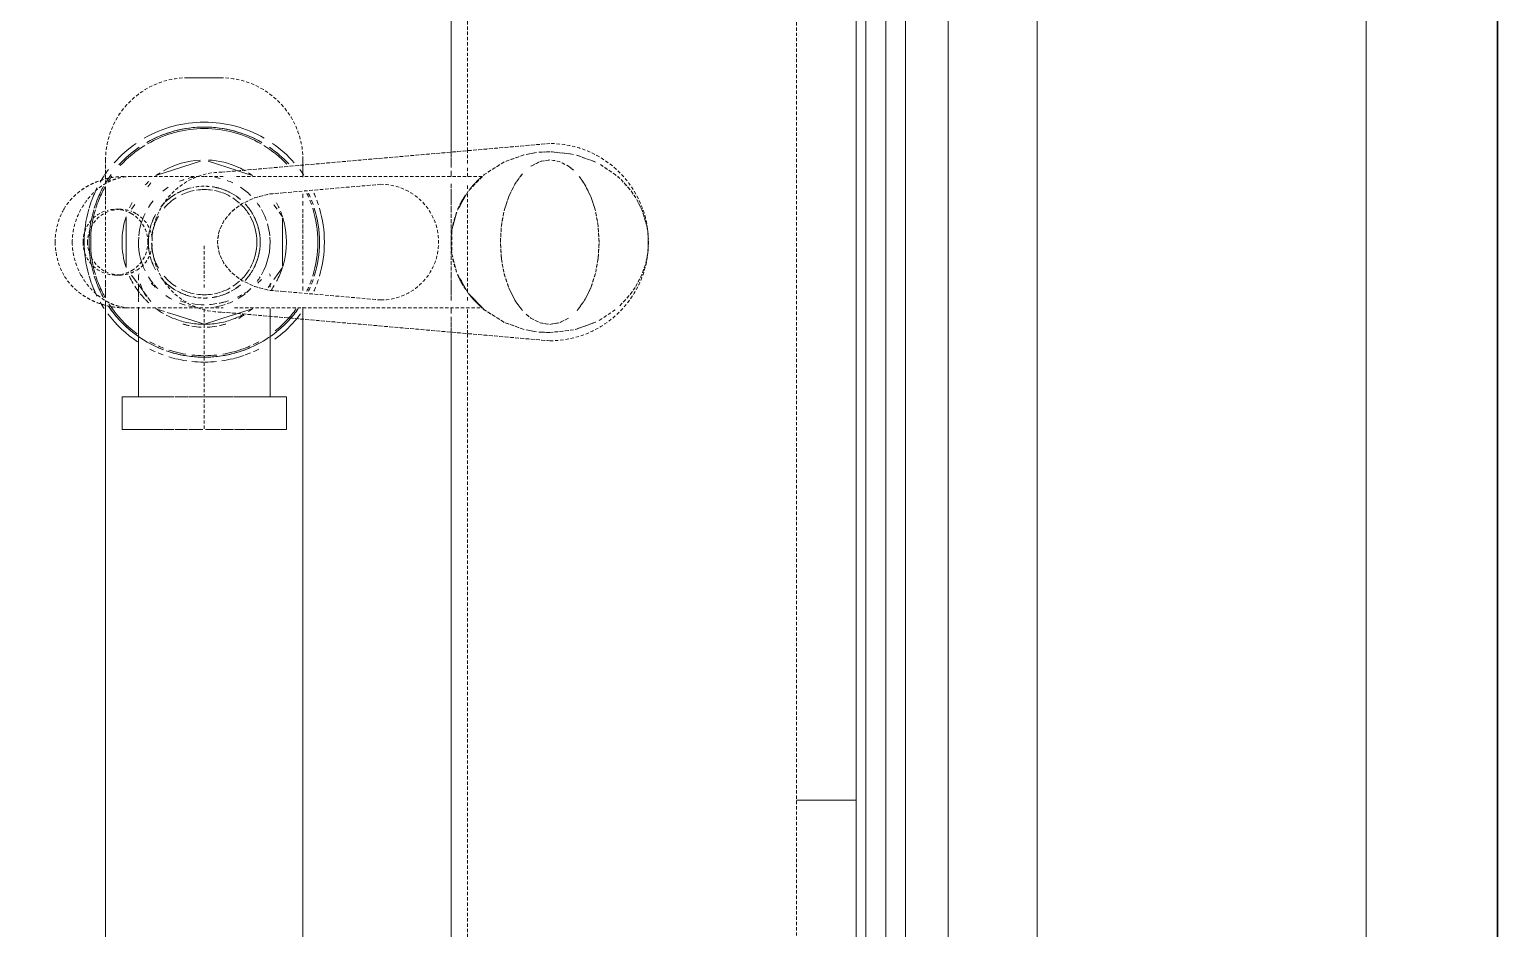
# Model space of a CAD drawing. Header units: millimetres. Extents: x -10915 to 62537, y -37640 to 44223.
# Drawn here: x 41138.7 to 41585, y 14978.3 to 15251.8 of the extents above; entities that cross this region are included whole.
import ezdxf

# ---------------------------------------------------------------- set-up
doc = ezdxf.new("R2010")
doc.units = ezdxf.units.MM
doc.linetypes.add('200_ШТРИХ_ш1п0_6_', pattern=[1.6, 1, -0.6])
for name, color, linetype, lineweight in [('Перекрытие штриховка', 7, 'Continuous', 18), ('Сантехника', 7, 'Continuous', 18), ('Стены внутренние', 7, 'Continuous', 18), ('Стены несущие', 7, 'Continuous', 30), ('Стены отделка', 7, 'Continuous', 30), ('Стены штриховка', 7, 'Continuous', 9)]:
    doc.layers.add(name, color=color, linetype=linetype, lineweight=lineweight)

# ---------------------------------------------------------------- blocks, each defined once
blk = doc.blocks.new('ADSK_Умывальник с 3 смесителемями - Умывальник 2-6172343-План полов 4-го этажа')
at = {"layer": 'Сантехника', "linetype": '200_ШТРИХ_ш1п0_6_'}
for p, q in [((1112.5, 0), (-1112.5, 0)), ((-1052.5, -105), (-527.38, -105)), ((-472.62, -105), (-27.38, -105)), ((-523.44, -150), (-525, -150)), ((-23.44, -150), (-476.56, -150)), ((-550, -175), (-550, -185)), ((-525, -210), (-517.78, -210)), ((-482.22, -210), (-17.78, -210))]:
    blk.add_line(p, q, dxfattribs=at)
at = {"layer": 'Сантехника', "color": 251, "linetype": '200_ШТРИХ_ш1п0_6_', "true_color": 0x666666}
for p, q in [((-1112.5, 0), (1112.5, 0)), ((-527.81, -100), (-964.49, -100)), ((-27.81, -100), (-472.19, -100)), ((-527.38, -105), (-1052.5, -105)), ((-1052.5, -105), (-527.38, -105)), ((-527.38, -105), (-522.75, -105)), ((-521.66, -105), (-520, -105)), ((-480, -105), (-478.34, -105)), ((-477.25, -105), (-472.62, -105)), ((-27.38, -105), (-472.62, -105)), ((-472.62, -105), (-27.38, -105)), ((-519.75, -150), (-523.44, -150)), ((-513.49, -150), (-514.67, -150)), ((-511.14, -150), (-512.49, -150)), ((-490, -150), (-510, -150)), ((-487.51, -150), (-488.86, -150)), ((-485.33, -150), (-486.51, -150)), ((-476.56, -150), (-480.25, -150)), ((-516.85, -210), (-515.02, -210)), ((-514.96, -210), (-512.72, -210)), ((-512.6, -210), (-510, -210)), ((-509.33, -210), (-490.66, -210)), ((-490, -210), (-487.4, -210)), ((-487.28, -210), (-485.04, -210)), ((-484.98, -210), (-483.15, -210))]:
    blk.add_line(p, q, dxfattribs=at)
at = {"layer": 'Сантехника', "color": 9, "linetype": '200_ШТРИХ_ш1п0_6_', "true_color": 0xc7c7c7}
for p, q in [((-490.88, -61.03), (-495.12, -60.29)), ((-486.29, -62.46), (-490.43, -61.14)), ((-490.43, -88.86), (-486.29, -87.54)), ((-516.2, -100), (-517.7, -100)), ((-484.92, -100), (-515.08, -100)), ((-482.3, -100), (-483.8, -100)), ((-516.47, -105), (-517.72, -105)), ((-517.72, -105), (-516.47, -105)), ((-514.48, -105), (-516.22, -105)), ((-516.22, -105), (-514.48, -105)), ((-512.4, -105), (-514.41, -105)), ((-514.41, -105), (-512.4, -105)), ((-510.05, -105), (-512.32, -105)), ((-512.32, -105), (-510.05, -105)), ((-490, -105), (-510, -105)), ((-510, -105), (-490, -105)), ((-487.67, -105), (-489.95, -105)), ((-489.95, -105), (-487.67, -105)), ((-485.59, -105), (-487.61, -105)), ((-487.61, -105), (-485.59, -105)), ((-483.78, -105), (-485.51, -105)), ((-485.51, -105), (-483.78, -105)), ((-482.28, -105), (-483.53, -105)), ((-483.53, -105), (-482.28, -105)), ((-523.44, -150), (-519.75, -150)), ((-514.67, -150), (-513.49, -150)), ((-512.49, -150), (-511.14, -150)), ((-510, -150), (-490, -150)), ((-488.86, -150), (-487.51, -150)), ((-486.51, -150), (-485.33, -150)), ((-480.25, -150), (-476.56, -150)), ((-515.02, -210), (-516.85, -210)), ((-512.72, -210), (-514.96, -210)), ((-510, -210), (-512.6, -210)), ((-490.66, -210), (-509.33, -210)), ((-487.4, -210), (-490, -210)), ((-485.04, -210), (-487.28, -210)), ((-483.15, -210), (-484.98, -210))]:
    blk.add_line(p, q, dxfattribs=at)
at = {"layer": 'Сантехника', "color": 253, "linetype": '200_ШТРИХ_ш1п0_6_', "true_color": 0xa3a3a3}
for p, q in [((-490.43, -61.14), (-486.29, -62.46)), ((-523.1, -69.26), (-521.92, -67.79)), ((-490.88, -88.97), (-495.12, -89.71)), ((-486.29, -87.54), (-490.43, -88.86)), ((-523.96, -100), (-527.81, -100)), ((-520, -100), (-523.05, -100)), ((-476.95, -100), (-480, -100)), ((-472.19, -100), (-476.04, -100)), ((-522.75, -105), (-527.38, -105)), ((-527.38, -105), (-522.75, -105)), ((-520, -105), (-521.66, -105)), ((-521.66, -105), (-520, -105)), ((-517.72, -105), (-516.47, -105)), ((-516.22, -105), (-514.48, -105)), ((-514.41, -105), (-512.4, -105)), ((-512.32, -105), (-510.05, -105)), ((-510, -105), (-490, -105)), ((-489.95, -105), (-487.67, -105)), ((-487.61, -105), (-485.59, -105)), ((-485.51, -105), (-483.78, -105)), ((-483.53, -105), (-482.28, -105)), ((-478.34, -105), (-480, -105)), ((-480, -105), (-478.34, -105)), ((-472.62, -105), (-477.25, -105)), ((-477.25, -105), (-472.62, -105)), ((-525, -150), (-523.44, -150)), ((-476.56, -150), (-23.44, -150)), ((-550, -185), (-550, -175)), ((-517.78, -210), (-525, -210)), ((-17.78, -210), (-482.22, -210))]:
    blk.add_line(p, q, dxfattribs=at)
at = {"layer": 'Сантехника', "color": 254, "linetype": '200_ШТРИХ_ш1п0_6_', "true_color": 0xdddddd}
for p, q in [((-498.86, -180), (-493.33, -180)), ((-492.95, -180), (-490.23, -180)), ((-490, -180), (-488.13, -180)), ((-487.16, -180), (-485.78, -180)), ((-465, -180), (-443, -180))]:
    blk.add_line(p, q, dxfattribs=at)
at = {"layer": 'Сантехника', "color": 7, "linetype": '200_ШТРИХ_ш1п0_6_', "true_color": 0xf2f2f2}
blk.add_line((-479.74, -180), (-465, -180), dxfattribs=at)
at = {"layer": 'Сантехника', "color": 253, "linetype": '200_ШТРИХ_ш1п0_6_', "true_color": 0xa3a3a3, "flags": 128}
for points in [[(-520.01, -66.01), (-517.68, -64.39), (-513.89, -62.53), (-509.57, -61.14)], [(-509.12, -61.03), (-504.88, -60.29), (-500, -60), (-495.12, -60.29), (-490.88, -61.03)], [(-486.11, -62.53), (-482.32, -64.39), (-479.21, -66.67)], [(-524.97, -74.32), (-524.52, -72.07), (-523.1, -69.26)], [(-476.9, -69.26), (-475.48, -72.07), (-475, -75)], [(-523.1, -80.74), (-524.52, -77.93), (-525, -75)], [(-475.01, -75.34), (-475.48, -77.93), (-476.9, -80.74), (-478.08, -82.21)], [(-509.57, -88.86), (-513.89, -87.47), (-517.68, -85.61), (-520.79, -83.33)], [(-479.21, -83.33), (-482.32, -85.61), (-486.11, -87.47)], [(-495.12, -89.71), (-500, -90), (-504.88, -89.71), (-509.12, -88.97)]]:
    blk.add_lwpolyline(points, dxfattribs=at)
at = {"layer": 'Сантехника', "color": 9, "linetype": '200_ШТРИХ_ш1п0_6_', "true_color": 0xc7c7c7, "flags": 128}
for points in [[(-509.57, -61.14), (-513.89, -62.53), (-517.68, -64.39), (-520.01, -66.01)], [(-495.12, -60.29), (-500, -60), (-504.88, -60.29), (-509.12, -61.03)], [(-479.21, -66.67), (-482.32, -64.39), (-486.11, -62.53)], [(-521.92, -67.79), (-523.1, -69.26), (-524.52, -72.07), (-524.97, -74.32)], [(-475, -75), (-475.48, -72.07), (-476.9, -69.26)], [(-525, -75), (-524.52, -77.93), (-523.1, -80.74)], [(-478.08, -82.21), (-476.9, -80.74), (-475.48, -77.93), (-475.01, -75.34)], [(-520.79, -83.33), (-517.68, -85.61), (-513.89, -87.47), (-509.57, -88.86)], [(-486.11, -87.47), (-482.32, -85.61), (-479.21, -83.33)], [(-509.12, -88.97), (-504.88, -89.71), (-500, -90), (-495.12, -89.71), (-490.88, -88.97)]]:
    blk.add_lwpolyline(points, dxfattribs=at)
at = {"layer": 'Сантехника', "color": 253, "linetype": '200_ШТРИХ_ш1п0_6_', "true_color": 0xa3a3a3}
for centre, radius, start, end in [((-525, -175), 25, 90, 180), ((-500, -180), 17, 108.0616, 117.1547), ((-500, -180), 17, 75, 105), ((-500, -180), 17, 62.8346, 71.9223), ((-500, -180), 17, 140.7302, 145.9371), ((-500, -180), 17, 120, 133.0871), ((-500, -180), 17, 46.9116, 60), ((-500, -180), 17, 34.0554, 39.2393), ((-500, -180), 17, 150.6816, 161.7644), ((-500, -180), 17, 18.2269, 29.3088), ((-500, -180), 17, 174.8789, 180), ((-500, -180), 17, 165, 170.2821), ((-500, -180), 17, 9.7114, 15), ((-500, -180), 17, 0, 5.1183), ((-500, -180), 17, 180, 191.8653), ((-500, -180), 17, 348.1317, 360), ((-525, -185), 25, 180, 270), ((-500, -180), 17, 196.242, 208.4737), ((-500, -180), 17, 331.5326, 343.7639), ((-500, -180), 17, 211.7093, 221.5239), ((-500, -180), 17, 309.1266, 318.306), ((-500, -180), 17, 318.4819, 328.2898), ((-500, -180), 17, 225, 230.8734), ((-500, -180), 17, 241.8489, 298.1574)]:
    blk.add_arc(centre, radius, start, end, dxfattribs=at)
at = {"layer": 'Сантехника', "linetype": '200_ШТРИХ_ш1п0_6_'}
for centre, start, end in [((-525, -175), 90, 180), ((-525, -185), 180, 270)]:
    blk.add_arc(centre, 25, start, end, dxfattribs=at)
at = {"layer": 'Сантехника', "color": 251, "linetype": '200_ШТРИХ_ш1п0_6_', "true_color": 0x666666}
for start, end in [(108.0616, 117.1547), (75, 105), (62.8346, 71.9223), (120, 133.0871), (46.9116, 60), (241.8489, 298.1574)]:
    blk.add_arc((-500, -180), 17, start, end, dxfattribs=at)
at = {"layer": 'Сантехника', "color": 9, "linetype": '200_ШТРИХ_ш1п0_6_', "true_color": 0xc7c7c7}
for start, end in [(140.7302, 145.9371), (34.0554, 39.2393), (150.6816, 161.7644), (18.2269, 29.3088), (174.8789, 180), (165, 170.2821), (9.7114, 15), (0, 5.1183), (180, 191.8653), (348.1317, 360), (196.242, 208.4737), (331.5326, 343.7639), (211.7093, 221.5239), (309.1266, 318.306), (318.4819, 328.2898), (225, 230.8734)]:
    blk.add_arc((-500, -180), 17, start, end, dxfattribs=at)
blk = doc.blocks.new('Влж_Сифон бутылочный - Сифон для умывальника-V15-План полов 4-го этажа')
at = {"layer": 'Сантехника', "color": 253, "lineweight": 9, "true_color": 0xa3a3a3}
for p, q in [((-9.12, 22.76), (-7.73, 23.78)), ((-7.34, 23.78), (7.35, 23.78)), ((7.73, 23.78), (11.36, 21.14)), ((47, 21.77), (47, 23.78)), ((57, 14.73), (57, 23.78)), ((-11.36, 21.14), (-10, 22.12)), ((12.53, 20.29), (13.75, 19.4)), ((27.81, 20), (22.56, 20)), ((47, 19.62), (47, 15.2)), ((-20.68, 13.3), (-20.23, 14.69)), ((20.23, 14.69), (21.08, 12.07)), ((47, 14.14), (47, 12.55)), ((57, 12.53), (57, 14.69)), ((-21.7, 10.15), (-20.69, 13.26)), ((21.09, 12.02), (21.7, 10.15)), ((47, 12.38), (47, 9.33)), ((57, 9.2), (57, 12.29)), ((47, 7.65), (47, 5.13)), ((47, 4.84), (47, 0.31)), ((57, 5.05), (57, 7.73)), ((57, 0.4), (57, 4.68)), ((47, -0.31), (47, -4.84)), ((57, -4.68), (57, -0.4)), ((47, -5.13), (47, -7.65)), ((57, -8.89), (57, -5.05)), ((47, -9.33), (47, -12.38)), ((47, -12.55), (47, -14.14)), ((57, -12.29), (57, -9.29)), ((57, -14.69), (57, -12.53)), ((-16.79, -17.19), (-18.03, -16.29)), ((16.56, -17.35), (14.96, -18.52)), ((18.03, -16.29), (16.79, -17.19)), ((47, -15.2), (47, -19.62)), ((57, -23.78), (57, -14.73)), ((-10, -22.12), (-11.45, -21.07)), ((12.37, -20.4), (10, -22.12)), ((14.68, -18.72), (12.68, -20.18)), ((19.77, -20), (27.81, -20)), ((47, -23.78), (47, -20.97)), ((7.73, -23.78), (-7.73, -23.78))]:
    blk.add_line(p, q, dxfattribs=at)
at = {"layer": 'Сантехника', "color": 251, "lineweight": 9, "true_color": 0x666666}
for p, q in [((57, 25), (47, 25)), ((47, 14.73), (47, 25)), ((57, 14.73), (57, 25)), ((47, 20), (27.81, 20)), ((47, 12.47), (47, 14.69)), ((57, 12.53), (57, 14.69)), ((-24.62, 1.16), (-21.74, 10.02)), ((21.7, 10.15), (22.22, 8.56)), ((47, 9.13), (47, 12.29)), ((57, 9.2), (57, 12.29)), ((22.24, 8.5), (23.55, 4.46)), ((47, 4.96), (47, 8.89)), ((47, 0.3), (47, 4.68)), ((57, 5.05), (57, 8.89)), ((57, 0.4), (57, 4.68)), ((23.57, 4.4), (24.98, 0.08)), ((-20.23, -14.69), (-24.62, -1.16)), ((23.55, -4.46), (22.24, -8.5)), ((24.98, -0.08), (23.57, -4.4)), ((47, -4.68), (47, -0.3)), ((57, -4.68), (57, -0.4)), ((22.22, -8.56), (21.35, -11.24)), ((47, -8.89), (47, -4.96)), ((57, -8.89), (57, -5.05)), ((21.08, -12.07), (20.23, -14.69)), ((47, -12.29), (47, -9.13)), ((47, -14.69), (47, -12.47)), ((57, -12.29), (57, -9.2)), ((57, -14.69), (57, -12.53)), ((47, -25), (47, -14.73)), ((57, -25), (57, -14.73)), ((27.81, -20), (47, -20)), ((47, -25), (57, -25))]:
    blk.add_line(p, q, dxfattribs=at)
at = {"layer": 'Сантехника', "color": 9, "lineweight": 9, "true_color": 0xc7c7c7}
for p, q in [((13.73, 20), (12.53, 20)), ((22.56, 20), (20.16, 20)), ((47, 19.62), (47, 16.63)), ((47, 15.94), (47, 19.49)), ((47, 12.47), (47, 14.21)), ((47, 14.14), (47, 12.55)), ((47, 12.38), (47, 9.33)), ((47, 9.13), (47, 12.29)), ((47, 7.65), (47, 5.13)), ((47, 4.96), (47, 7.44)), ((47, 3.9), (47, 0.31)), ((47, 0.3), (47, 3.76)), ((47, -3.76), (47, -0.3)), ((47, -0.31), (47, -3.9)), ((47, -7.44), (47, -4.96)), ((47, -5.13), (47, -7.65)), ((47, -12.29), (47, -9.13)), ((47, -9.33), (47, -12.38)), ((47, -14.21), (47, -12.47)), ((47, -12.55), (47, -14.14)), ((47, -19.49), (47, -15.94)), ((47, -16.63), (47, -19.62)), ((10.36, -20), (11.55, -20)), ((12.68, -20), (14.71, -20)), ((14.97, -20), (16.62, -20)), ((16.81, -20), (18.1, -20))]:
    blk.add_line(p, q, dxfattribs=at)
at = {"layer": 'Сантехника', "color": 253, "lineweight": 9, "true_color": 0xa3a3a3}
for radius, start, end in [(36.5, 73.5616, 106.4384), (36.5, 112.0557, 114.0955), (35, 113.0643, 115.1432), (36.5, 108.1765, 110.5148), (35, 109.0184, 111.4037), (35, 72.8571, 107.1429), (36.5, 69.4818, 71.8232), (35, 68.5928, 70.9812), (36.5, 65.9019, 67.9411), (35, 64.8541, 66.9325), (36.5, 131.4243, 145.3673), (36.5, 123.9467, 127.2302), (35, 47.154, 54.7247), (36.5, 48.9959, 53.3144), (36.5, 35.9344, 48.9959), (34.53, 133.4523, 148.4199), (35, 132.846, 145.5404), (34.53, 38.6069, 46.5477), (35, 20.7977, 47.154), (36.5, 150, 180), (35, 150, 180), (34.53, 150, 180), (16, 121.1091, 135), (16, 121.1091, 135), (16, 60.3487, 119.6513), (16, 60.3487, 119.6513), (16, 45, 58.8797), (16, 45, 58.8797), (36.5, 24.2013, 26.9715), (36.5, 19.9568, 22.6507), (25, 155.4535, 177.1698), (25, 20.9606, 24.8684), (35, 14.8005, 20.6071), (36.5, 14.2106, 19.3296), (25, 10.932, 20.8239), (25, 0.1843, 10.7793), (35, 7.803, 14.5714), (35, 0.2903, 7.5427), (36.5, 8.3734, 13.8621), (36.5, 180, 210), (35, 180, 210), (34.53, 180, 210), (36.5, 0.3015, 5.908), (25, 182.8302, 209.7753), (25, 349.2207, 359.8157), (35, 352.4573, 359.7097), (36.5, 354.092, 359.6985), (25, 339.1761, 349.068), (35, 345.4286, 352.197), (36.5, 346.1379, 351.6266), (35, 303.7838, 339.2023), (25, 324, 330.2247), (25, 332.4516, 339.0394), (35, 340.7231, 345.1995), (36.5, 337.3493, 340.0432), (36.5, 342.754, 345.7894), (25, 212.4787, 216), (36.5, 333.0285, 335.7987), (36.5, 214.6327, 228.5757), (34.53, 211.5801, 227.6532), (35, 214.4596, 227.8817), (34.53, 302.8286, 323.7269), (36.5, 306.6856, 326.246), (36.5, 232.7698, 236.0533), (35, 233.9991, 238.7883), (36.5, 236.3849, 240), (34.53, 234.4037, 237.629), (35, 241.0975, 244.2364), (35, 295.764, 298.9027), (36.5, 300, 303.6151), (36.5, 243.1785, 245.2808), (36.5, 245.3162, 249.0751), (35, 244.3208, 248.188), (36.5, 249.1617, 253.5616), (35, 248.3307, 252.8571), (36.5, 254.0839, 285.9165), (35, 253.6252, 286.3755), (35, 287.1429, 291.6701), (36.5, 286.4384, 290.8391), (35, 291.813, 295.6796), (36.5, 290.9258, 294.6841), (36.5, 294.7195, 296.8215)]:
    blk.add_arc((0, 0), radius, start, end, dxfattribs=at)
at = {"layer": 'Сантехника', "color": 9, "lineweight": 9, "true_color": 0xc7c7c7}
for radius, start, end in [(36.5, 73.5616, 106.4384), (36.5, 112.0557, 114.0955), (35, 113.0643, 115.1432), (34.53, 113.3963, 115.4881), (36.5, 108.1765, 110.5148), (35, 109.0184, 111.4037), (34.53, 109.2955, 111.6963), (35, 72.8571, 107.1429), (34.53, 72.6252, 107.3748), (36.5, 69.4818, 71.8232), (35, 68.5928, 70.9812), (34.53, 68.3002, 70.7041), (36.5, 65.9019, 67.9411), (35, 64.8541, 66.9325), (34.53, 64.5092, 66.6005), (36.5, 123.9467, 127.2302), (35, 47.154, 54.7247), (34.53, 46.5477, 54.0973), (36.5, 48.9959, 53.3144), (35, 132.846, 145.5404), (25, 114.5508, 118.4638), (25, 108, 112.0291), (25, 72.8818, 107.1103), (25, 61.5354, 72), (35, 37.945, 47.154), (20, 109.2082, 119.6513), (20, 95.6188, 106.1471), (20, 60.3487, 94.4778), (25, 54.652, 58.1626), (35, 150, 171.9268), (25, 144, 147.4115), (20, 121.8198, 126.5994), (17.02, 121.5327, 133.2846), (17.02, 60.9104, 119.0789), (17.02, 46.7143, 58.4673), (20, 53.3997, 58.1802), (25, 32.5989, 36), (34.53, 25.5799, 28.6944), (34.53, 21.0745, 23.8542), (36.5, 24.2013, 26.9715), (36.5, 19.9568, 22.6507), (25, 150.2247, 155.1316), (16, 137.8936, 147.0975), (16, 137.8936, 147.0975), (16, 32.8879, 42.1033), (16, 32.8879, 42.1033), (25, 24.8684, 29.4495), (34.53, 15.0273, 20.7259), (36.5, 14.2106, 19.3296), (35, 172.5704, 180), (16, 161.854, 168.7809), (16, 161.854, 168.7809), (16, 150.3487, 160.741), (16, 150.3487, 160.741), (16, 19.2422, 29.6513), (16, 19.2422, 29.6513), (16, 11.2099, 18.134), (16, 11.2099, 18.134), (34.53, 9.3157, 14.7685), (36.5, 8.3734, 13.8621), (35, 180, 187.4296), (16, 171.0276, 180), (16, 171.0276, 180), (16, 180, 188.4979), (16, 180, 188.4979), (16, 360, 8.9671), (16, 360, 8.9671), (16, 351.4972, 360), (16, 351.4972, 360), (34.53, 0.2865, 6.2621), (36.5, 0.3015, 5.908), (16, 190.9075, 205.8051), (16, 190.9075, 205.8051), (16, 334.1893, 349.1003), (16, 334.1893, 349.1003), (34.53, 353.7379, 359.7135), (36.5, 354.092, 359.6985), (35, 188.0732, 210), (16, 212.3097, 229.7335), (16, 212.3097, 229.7335), (16, 310.2649, 327.7011), (16, 310.2649, 327.7011), (34.53, 345.2315, 350.6843), (36.5, 346.1379, 351.6266), (20, 213.3119, 219.0273), (20, 324.2192, 330.3487), (34.53, 336.1458, 338.9255), (34.53, 341.8011, 344.9727), (36.5, 337.3493, 340.0432), (36.5, 342.754, 345.7894), (25, 222.3354, 225.8863), (20, 231.0682, 238.1802), (16, 240.3487, 248.7014), (16, 240.3487, 248.7014), (16, 249.5802, 264.4027), (16, 249.5802, 264.4027), (17.02, 258.75, 281.25), (16, 271.3528, 290.4182), (16, 271.3528, 290.4182), (16, 291.2968, 299.6513), (16, 291.2968, 299.6513), (20, 301.8198, 308.9332), (20, 310.5422, 315), (25, 314.1146, 317.6652), (34.53, 331.3056, 334.4201), (36.5, 333.0285, 335.7987), (35, 214.4596, 227.8817), (25, 241.2684, 245.4492), (20, 244.0817, 264.3812), (20, 265.5222, 295.9234), (25, 294.5508, 300.1774), (25, 302.2736, 308.0298), (25, 308.8259, 313.4568), (35, 303.7838, 322.5704), (25, 252, 288), (35, 233.9991, 238.7883), (35, 241.0975, 244.2364), (34.53, 240.7247, 243.8926), (34.53, 243.9932, 247.896), (34.53, 292.105, 296.0073), (34.53, 296.1078, 299.2755), (35, 295.764, 298.9027), (36.5, 243.1785, 245.2808), (36.5, 245.3162, 249.0751), (35, 244.3208, 248.188), (36.5, 249.1617, 253.5616), (35, 248.3307, 252.8571), (34.53, 248.0572, 252.6252), (36.5, 254.0839, 285.9165), (35, 253.6252, 286.3755), (34.53, 253.4742, 286.5265), (34.53, 287.3748, 291.9437), (35, 287.1429, 291.6701), (36.5, 286.4384, 290.8391), (35, 291.813, 295.6796), (36.5, 290.9258, 294.6841), (36.5, 294.7195, 296.8215)]:
    blk.add_arc((0, 0), radius, start, end, dxfattribs=at)
at = {"layer": 'Сантехника', "color": 254, "lineweight": 9, "true_color": 0xdddddd}
for radius, start, end in [(35, 113.0643, 115.1432), (35, 109.0184, 111.4037), (35, 90, 107.1429), (35, 72.8571, 90), (35, 68.5928, 70.9812), (35, 64.8541, 66.9325), (35, 47.154, 54.7247), (20, 109.2082, 119.6513), (20, 95.6188, 106.1471), (20, 60.3487, 94.4778), (20, 135, 146.6881), (20, 121.8198, 126.5994), (20, 53.3997, 58.1802), (20, 40.1331, 45), (35, 25.2385, 28.2677), (35, 20.7977, 23.5561), (17.02, 139.7865, 150.3487), (17.02, 29.6513, 40.1993), (20, 31.0774, 38.25), (35, 15, 20.3801), (20, 165.9004, 170.8994), (20, 154.1479, 159.7706), (17.02, 153.1671, 166.0953), (17.02, 13.8925, 26.8209), (20, 20.2275, 25.8473), (20, 14.6474, 18.3852), (20, 9.099, 14.0005), (35, 9.0823, 14.5714), (17.02, 166.5327, 171.9307), (17.02, 8.0611, 13.4673), (35, 0.2903, 6.1744), (20, 188.4945, 194.0996), (17.02, 193.4673, 208.2271), (17.02, 331.7694, 346.5327), (20, 345.9995, 351.5067), (35, 353.8256, 359.7097), (20, 198.106, 202.2603), (17.02, 210.0231, 223.8856), (17.02, 320.5207, 329.9746), (20, 337.7397, 343.2267), (35, 345.4286, 350.9177), (20, 213.3119, 219.0273), (17.02, 225.5256, 230.7911), (17.02, 309.2084, 314.4744), (20, 324.2192, 330.3487), (35, 336.4439, 339.2023), (35, 342.0371, 345.1995), (20, 231.0682, 238.1802), (17.02, 240.4977, 247.5), (17.02, 249.8245, 255.2475), (17.02, 284.7525, 290.1751), (17.02, 290.425, 299.5091), (20, 301.8198, 308.9332), (20, 310.5422, 315), (35, 331.7323, 334.7615), (20, 244.0817, 264.3812), (20, 265.5222, 295.9234), (35, 241.0975, 244.2364), (35, 295.764, 298.9027), (35, 244.3208, 247.4296), (35, 248.3307, 252.8571), (35, 253.6252, 286.3755), (35, 287.1429, 291.6701), (35, 292.5704, 295.6796)]:
    blk.add_arc((0, 0), radius, start, end, dxfattribs=at)
at = {"layer": 'Сантехника', "color": 251, "lineweight": 9, "true_color": 0x666666}
for radius, start, end in [(36.5, 131.4243, 145.3673), (36.5, 35.9344, 48.9959), (35, 132.846, 145.5404), (35, 20.7977, 47.154), (36.5, 150, 180), (35, 150, 180), (35, 14.8005, 20.6071), (35, 7.803, 14.5714), (35, 0.2903, 7.5427), (36.5, 180, 210), (35, 180, 210), (35, 352.4573, 359.7097), (35, 345.4286, 352.197), (35, 303.7838, 339.2023), (35, 340.7231, 345.1995), (36.5, 214.6327, 228.5757), (35, 214.4596, 227.8817), (36.5, 306.6856, 326.246), (36.5, 232.7698, 236.0533), (35, 233.9991, 238.7883), (36.5, 236.3849, 240), (36.5, 300, 303.6151)]:
    blk.add_arc((0, 0), radius, start, end, dxfattribs=at)
at = {"layer": 'Сантехника', "color": 254, "lineweight": 9, "true_color": 0xeaeaea}
for radius, start, end in [(20, 135, 146.6881), (20, 40.1331, 45), (20, 31.0774, 38.25), (20, 165.9004, 170.8994), (20, 154.1479, 159.7706), (20, 20.2275, 25.8473), (20, 14.6474, 18.3852), (20, 9.099, 14.0005), (20, 188.4945, 194.0996), (20, 345.9995, 351.5067), (20, 198.106, 202.2603), (20, 337.7397, 343.2267), (17.02, 315, 317.951)]:
    blk.add_arc((0, 0), radius, start, end, dxfattribs=at)
at = {"layer": 'Сантехника', "color": 9, "lineweight": 9, "true_color": 0xc7c7c7}
for points, knots in [([(10.36, 20), (10.25, 20), (9.93, 19.98), (9.74, 19.91), (9.68, 19.83)], [0.51500496, 0.51500496, 0.51500496, 0.51500496, 0.52777778, 0.55555556, 0.55555556, 0.55555556, 0.55555556]), ([(11.39, 17.42), (11.42, 17.38), (11.51, 17.27), (11.73, 17.01), (12.04, 16.66), (12.31, 16.37), (12.43, 16.24)], [0.67013889, 0.67013889, 0.67013889, 0.67013889, 0.67361111, 0.68055556, 0.69444444, 0.7053972, 0.7053972, 0.7053972, 0.7053972]), ([(23.17, 10.5), (22.88, 10.99), (22.53, 11.54), (22.16, 12.08), (22.1, 12.16)], [0.16666667, 0.16666667, 0.16666667, 0.16666667, 0.19444444, 0.19970553, 0.19970553, 0.19970553, 0.19970553]), ([(25.38, 4.62), (25.31, 4.96), (25.16, 5.6), (24.99, 6.23), (24.9, 6.52)], [0.06766274, 0.06766274, 0.06766274, 0.06766274, 0.08333333, 0.09752758, 0.09752758, 0.09752758, 0.09752758]), ([(24.9, -6.52), (24.99, -6.23), (25.16, -5.6), (25.31, -4.96), (25.38, -4.62)], [0.90247242, 0.90247242, 0.90247242, 0.90247242, 0.91666667, 0.93233726, 0.93233726, 0.93233726, 0.93233726]), ([(13.64, -14.92), (13.43, -15.16), (13.05, -15.58), (12.68, -15.97), (12.52, -16.14)], [0.25927198, 0.25927198, 0.25927198, 0.25927198, 0.27777778, 0.29166667, 0.29166667, 0.29166667, 0.29166667]), ([(9.68, -19.83), (9.74, -19.91), (9.93, -19.98), (10.25, -20), (10.36, -20)], [0.44444444, 0.44444444, 0.44444444, 0.44444444, 0.47222222, 0.48499504, 0.48499504, 0.48499504, 0.48499504])]:
    blk.add_open_spline(points, degree=3, knots=knots, dxfattribs=at)
at = {"layer": 'Сантехника', "color": 254, "lineweight": 9, "true_color": 0xdddddd}
for points, knots in [([(14.85, 13.32), (14.92, 13.21), (15.06, 13), (15.3, 12.62), (15.47, 12.34), (15.57, 12.18)], [0.77777778, 0.77777778, 0.77777778, 0.77777778, 0.78472222, 0.79166667, 0.80164248, 0.80164248, 0.80164248, 0.80164248]), ([(16.03, 11.39), (16.19, 11.11), (16.45, 10.66), (16.69, 10.19), (16.78, 10.01)], [0.81722618, 0.81722618, 0.81722618, 0.81722618, 0.83333333, 0.84317689, 0.84317689, 0.84317689, 0.84317689]), ([(17.86, 7.36), (17.95, 7.08), (18.06, 6.71), (18.16, 6.34), (18.18, 6.26)], [0.88888889, 0.88888889, 0.88888889, 0.88888889, 0.90277778, 0.90665948, 0.90665948, 0.90665948, 0.90665948]), ([(18.22, 6.09), (18.26, 5.94), (18.38, 5.43), (18.49, 4.91), (18.56, 4.54)], [0.90928926, 0.90928926, 0.90928926, 0.90928926, 0.91666667, 0.93334285, 0.93334285, 0.93334285, 0.93334285]), ([(14.88, -18.54), (15.23, -18.37), (15.78, -18.07), (16.32, -17.74), (16.51, -17.62)], [0.61366787, 0.61366787, 0.61366787, 0.61366787, 0.63888889, 0.65277778, 0.65277778, 0.65277778, 0.65277778]), ([(12.65, -19.52), (12.72, -19.49), (12.88, -19.43), (13.21, -19.3), (13.65, -19.11), (14.01, -18.95), (14.2, -18.86)], [0.55555556, 0.55555556, 0.55555556, 0.55555556, 0.5625, 0.56944444, 0.58333333, 0.59722222, 0.59722222, 0.59722222, 0.59722222])]:
    blk.add_open_spline(points, degree=3, knots=knots, dxfattribs=at)
at = {"layer": 'Сантехника', "color": 254, "lineweight": 9, "true_color": 0xeaeaea}
for points in [[(18.69, 3.81), (18.82, 3.07), (18.91, 2.32), (18.98, 1.55)], [(19.08, 0), (19.03, -1.3), (18.9, -2.58), (18.69, -3.81)]]:
    blk.add_open_spline(points, degree=3, dxfattribs=at)
at = {"layer": 'Сантехника', "color": 9, "lineweight": 9, "true_color": 0xc7c7c7}
for points in [[(25.9, 0.9), (25.83, 1.9), (25.71, 2.87), (25.54, 3.82)], [(25.54, -3.82), (25.71, -2.87), (25.83, -1.9), (25.9, -0.9)], [(18.33, -5.62), (18.27, -5.92), (18.12, -6.51), (17.95, -7.08), (17.86, -7.36)]]:
    blk.add_open_spline(points, degree=3, dxfattribs=at)
blk = doc.blocks.new('Влж_Смеситель - Смеситель для умывальника-V16-План полов 4-го этажа')
at = {"layer": 'Сантехника', "color": 251, "linetype": '200_ШТРИХ_ш1п0_6_', "true_color": 0x666666}
for p, q in [((1.67, 29.94), (-1.67, 29.94)), ((6.35, 29.19), (4.93, 29.51)), ((23.78, 15.06), (20.58, 19.89)), ((-24.35, 13.94), (-26.47, 8.13)), ((26.56, 7.78), (24.35, 13.94)), ((-26.7, 7.18), (-27.5, 0.34)), ((27.5, 0), (26.7, 7.18)), ((-21.28, -99.62), (-30, 0)), ((-27.5, 0), (-27.33, -3.27)), ((-27.25, -4.03), (-26.7, -7.18)), ((30, 0), (21.28, -99.62)), ((26.7, -7.18), (27.25, -4.03)), ((27.33, -3.27), (27.5, 0)), ((-20, -20.59), (-20, -95.81)), ((20, -95.81), (20, -20.59)), ((-15.47, -24.8), (-9.75, -28.05)), ((9.75, -28.05), (15.47, -24.8)), ((-9.14, -28.29), (-3.64, -29.74)), ((-3.31, -29.78), (3.31, -29.78)), ((3.63, -29.74), (9.13, -28.3)), ((-17.59, -51.37), (-15, -80.98)), ((14.99, -80.98), (17.58, -51.37)), ((-20, -99.3), (-20, -104.7)), ((20, -104.71), (20, -99.3)), ((-20, -104.89), (-20, -106.48)), ((20, -106.48), (20, -104.89))]:
    blk.add_line(p, q, dxfattribs=at)
at = {"layer": 'Сантехника', "color": 253, "linetype": '200_ШТРИХ_ш1п0_6_', "true_color": 0xa3a3a3}
for p, q in [((-1.67, 29.94), (1.67, 29.94)), ((4.93, 29.51), (6.35, 29.19)), ((20.58, 19.89), (23.78, 15.06)), ((-26.47, 8.13), (-24.35, 13.94)), ((24.35, 13.94), (26.56, 7.78)), ((-27.5, 0.34), (-26.7, 7.18)), ((26.7, 7.18), (27.5, 0)), ((-27.33, -3.27), (-27.5, 0)), ((-26.7, -7.18), (-27.25, -4.03)), ((27.25, -4.03), (26.7, -7.18)), ((27.5, 0), (27.33, -3.27)), ((20.58, -19.89), (15.73, -24.6)), ((-10.01, -27.94), (-15.47, -24.8)), ((15.47, -24.8), (10.01, -27.94)), ((-4.04, -29.67), (-9.14, -28.29)), ((2.15, -29.91), (-1.42, -29.96)), ((9.13, -28.3), (4.04, -29.67)), ((-10, -130.63), (-10, -132.01)), ((10, -132.01), (10, -130.63))]:
    blk.add_line(p, q, dxfattribs=at)
at = {"layer": 'Сантехника', "linetype": '200_ШТРИХ_ш1п0_6_'}
for p, q in [((-30, 0), (-21.28, -99.62)), ((21.28, -99.62), (30, 0)), ((-15, -80.98), (-17.59, -51.37)), ((17.58, -51.37), (14.99, -80.98)), ((-20, -106.48), (-20, -127.16)), ((20, -127.16), (20, -106.48)), ((-20, -127.16), (-20, -128.89)), ((20, -128.89), (20, -127.16))]:
    blk.add_line(p, q, dxfattribs=at)
at = {"layer": 'Сантехника', "color": 9, "linetype": '200_ШТРИХ_ш1п0_6_', "true_color": 0xc7c7c7}
for p, q in [((20.63, -19.83), (20.58, -19.89)), ((-2.15, -29.91), (-3.31, -29.78)), ((3.31, -29.78), (2.15, -29.91))]:
    blk.add_line(p, q, dxfattribs=at)
at = {"layer": 'Сантехника', "color": 251, "linetype": '200_ШТРИХ_ш1п0_6_', "true_color": 0x666666, "flags": 128}
for points in [[(-4.93, 29.51), (-9.75, 28.05), (-12.97, 26.45)], [(-4.93, 29.51), (-3.31, 29.78), (-1.67, 29.94)], [(1.67, 29.94), (3.31, 29.78), (4.93, 29.51)], [(13.46, 26.16), (9.75, 28.05), (6.83, 29.06)], [(-13.46, 26.16), (-15.62, 24.69), (-19.03, 21.66)], [(19.33, 21.34), (15.62, 24.69), (13.76, 25.97)], [(-19.33, 21.34), (-20.58, 19.89), (-23.59, 15.41)], [(-26.56, -7.79), (-24.35, -13.94), (-20.58, -19.89), (-15.62, -24.69)], [(15.62, -24.69), (20.58, -19.89), (24.35, -13.94), (26.56, -7.78)], [(-15, -80.98), (-14.62, -85.44), (-13.51, -89.67), (-11.73, -93.47), (-9.35, -96.64), (-6.51, -99.03), (-3.34, -100.51), (0, -101.02), (3.33, -100.51), (6.5, -99.03), (9.35, -96.64), (11.72, -93.47), (13.51, -89.67), (14.62, -85.44), (14.99, -80.98)]]:
    blk.add_lwpolyline(points, dxfattribs=at)
at = {"layer": 'Сантехника', "color": 253, "linetype": '200_ШТРИХ_ш1п0_6_', "true_color": 0xa3a3a3, "flags": 128}
for points in [[(-12.97, 26.45), (-9.75, 28.05), (-4.93, 29.51)], [(6.83, 29.06), (9.75, 28.05), (13.46, 26.16)], [(-19.03, 21.66), (-15.62, 24.69), (-13.46, 26.16)], [(13.76, 25.97), (15.62, 24.69), (19.33, 21.34)], [(-23.59, 15.41), (-20.58, 19.89), (-19.33, 21.34)], [(-15.73, -24.61), (-20.58, -19.89), (-24.35, -13.94), (-26.56, -7.79)], [(26.56, -7.78), (24.35, -13.94), (20.63, -19.83)]]:
    blk.add_lwpolyline(points, dxfattribs=at)
at = {"layer": 'Сантехника', "linetype": '200_ШТРИХ_ш1п0_6_', "flags": 128}
for points in [[(-1.67, 29.94), (-3.31, 29.78), (-4.93, 29.51)], [(4.93, 29.51), (3.31, 29.78), (1.67, 29.94)], [(14.99, -80.98), (14.62, -85.44), (13.51, -89.67), (11.72, -93.47), (9.35, -96.64), (6.5, -99.03), (3.33, -100.51), (0, -101.02), (-3.34, -100.51), (-6.51, -99.03), (-9.35, -96.64), (-11.73, -93.47), (-13.51, -89.67), (-14.62, -85.44), (-15, -80.98)]]:
    blk.add_lwpolyline(points, dxfattribs=at)
at = {"layer": 'Сантехника', "linetype": '200_ШТРИХ_ш1п0_6_'}
for centre, radius, start, end in [((0, 0), 30, 360, 180), ((0, -51.37), 17.59, 0, 180), ((0, -99.62), 21.28, 180, 360)]:
    blk.add_arc(centre, radius, start, end, dxfattribs=at)
at = {"layer": 'Сантехника', "color": 251, "linetype": '200_ШТРИХ_ш1п0_6_', "true_color": 0x666666}
for centre, radius, start, end in [((0, 0), 30, 360, 180), ((0, -51.37), 17.59, 0, 180), ((0, -99.62), 21.28, 180, 0)]:
    blk.add_arc(centre, radius, start, end, dxfattribs=at)
for centre, major_axis, start_param, end_param in [((0, -132.01), (10, 0), 1.570796, 2.612473), ((0, -130.63), (10, 0), 1.713142, 2.589717), ((0, -132.01), (10, 0), 0.528893, 1.570796), ((0, -130.63), (10, 0), 0.551626, 1.523476), ((0, -130.63), (10, 0), 2.879793, 3.141593), ((0, -132.01), (10, 0), 2.617994, 2.814359), ((0, -130.63), (10, 0), 2.617994, 2.796927), ((0, -130.63), (10, 0), 0.344422, 0.523599), ((0, -132.01), (10, 0), 0.327015, 0.523599), ((0, -130.63), (10, 0), 0, 0.261799), ((0, -132.01), (10, 0), 2.879793, 3.403392), ((0, -130.63), (10, 0), 3.141593, 3.403392), ((0, -132.01), (10, 0), 6.021386, 6.544985), ((0, -130.63), (10, 0), 6.021386, 6.283185), ((0, -132.01), (10, 0), 3.482132, 4.712389), ((0, -130.63), (10, 0), 3.508602, 4.712389), ((0, -130.63), (-10, 0), 1.570796, 2.774726), ((0, -132.01), (10, 0), 4.712389, 5.942769)]:
    blk.add_ellipse(centre, major_axis=major_axis, ratio=0.984808, start_param=start_param, end_param=end_param, dxfattribs=at)
at = {"layer": 'Сантехника', "linetype": '200_ШТРИХ_ш1п0_6_'}
for centre, major_axis, start_param, end_param in [((0, -125.42), (20, 0), 4.18879, 4.712389), ((0, -125.42), (-20, 0), 1.570796, 2.094395), ((0, -130.63), (20, 0), 4.18879, 4.712389), ((0, -130.63), (20, 0), 4.712389, 5.235988)]:
    blk.add_ellipse(centre, major_axis=major_axis, ratio=0.984808, start_param=start_param, end_param=end_param, dxfattribs=at)
at = {"layer": 'Сантехника', "color": 253, "linetype": '200_ШТРИХ_ш1п0_6_', "true_color": 0xa3a3a3}
for points, knots in [([(-19.69, -20.94), (-19.74, -20.89), (-19.83, -20.8), (-19.96, -20.66), (-20, -20.61), (-20, -20.59)], [0.8571429, 0.8571429, 0.8571429, 0.8571429, 0.8928571, 0.9285714, 1, 1, 1, 1]), ([(-18.88, -21.82), (-18.92, -21.77), (-19, -21.69), (-19.16, -21.52), (-19.34, -21.33), (-19.53, -21.11), (-19.64, -20.99), (-19.69, -20.94)], [0.7142857, 0.7142857, 0.7142857, 0.7142857, 0.7321429, 0.75, 0.7857143, 0.8214286, 0.8571429, 0.8571429, 0.8571429, 0.8571429]), ([(-18.87, -21.82), (-18.83, -21.87), (-18.74, -21.96), (-18.55, -22.15), (-18.29, -22.4), (-17.97, -22.72), (-17.74, -22.93), (-17.62, -23.04)], [0.2857143, 0.2857143, 0.2857143, 0.2857143, 0.3035714, 0.3214286, 0.3571429, 0.3928571, 0.4285714, 0.4285714, 0.4285714, 0.4285714]), ([(17.62, -23.04), (17.74, -22.93), (17.97, -22.72), (18.29, -22.4), (18.55, -22.15), (18.74, -21.96), (18.83, -21.87), (18.87, -21.82)], [0.5714286, 0.5714286, 0.5714286, 0.5714286, 0.6071429, 0.6428571, 0.6785714, 0.6964286, 0.7142857, 0.7142857, 0.7142857, 0.7142857]), ([(20, -20.59), (20, -20.61), (19.96, -20.66), (19.83, -20.8), (19.7, -20.94), (19.53, -21.11), (19.34, -21.33), (19.16, -21.52), (19, -21.69), (18.92, -21.77), (18.88, -21.82)], [0, 0, 0, 0, 0.0714286, 0.1071429, 0.1428571, 0.1785714, 0.2142857, 0.25, 0.2678571, 0.2857143, 0.2857143, 0.2857143, 0.2857143]), ([(-17.62, -23.04), (-17.5, -23.14), (-17.25, -23.36), (-16.87, -23.69), (-16.51, -23.99), (-16.28, -24.18), (-16.19, -24.25)], [0.4285714, 0.4285714, 0.4285714, 0.4285714, 0.4642857, 0.5, 0.5357143, 0.55903, 0.55903, 0.55903, 0.55903]), ([(-14.22, -25.68), (-14.05, -25.79), (-13.72, -26), (-13.05, -26.41), (-12.53, -26.71), (-12.18, -26.9)], [0.7142857, 0.7142857, 0.7142857, 0.7142857, 0.75, 0.7857143, 0.8571429, 0.8571429, 0.8571429, 0.8571429]), ([(12.32, -26.82), (12.62, -26.66), (13.1, -26.38), (13.72, -26), (14.05, -25.79), (14.22, -25.68)], [0.1523165, 0.1523165, 0.1523165, 0.1523165, 0.2142857, 0.25, 0.2857143, 0.2857143, 0.2857143, 0.2857143]), ([(16.19, -24.25), (16.29, -24.18), (16.51, -23.99), (16.87, -23.69), (17.25, -23.36), (17.5, -23.14), (17.62, -23.04)], [0.4411129, 0.4411129, 0.4411129, 0.4411129, 0.4642857, 0.5, 0.5357143, 0.5714286, 0.5714286, 0.5714286, 0.5714286])]:
    blk.add_open_spline(points, degree=3, knots=knots, dxfattribs=at)
at = {"layer": 'Сантехника', "color": 9, "linetype": '200_ШТРИХ_ш1п0_6_', "true_color": 0xc7c7c7}
for points, knots in [([(-20, -20.59), (-20, -20.6), (-19.96, -20.65), (-19.84, -20.78), (-19.71, -20.92), (-19.55, -21.09), (-19.36, -21.31), (-19.13, -21.56), (-18.96, -21.73), (-18.87, -21.82)], [0, 0, 0, 0, 0.0714286, 0.1071429, 0.1428571, 0.1785714, 0.2142857, 0.25, 0.2857143, 0.2857143, 0.2857143, 0.2857143]), ([(18.87, -21.82), (18.92, -21.78), (19, -21.69), (19.17, -21.52), (19.36, -21.31), (19.55, -21.09), (19.71, -20.92), (19.84, -20.78), (19.96, -20.65), (20, -20.6), (20, -20.59)], [0.7142857, 0.7142857, 0.7142857, 0.7142857, 0.7321429, 0.75, 0.7857143, 0.8214286, 0.8571429, 0.8928571, 0.9285714, 1, 1, 1, 1])]:
    blk.add_open_spline(points, degree=3, knots=knots, dxfattribs=at)
at = {"layer": 'Сантехника', "color": 251, "linetype": '200_ШТРИХ_ш1п0_6_', "true_color": 0x666666}
for points, knots in [([(-16.18, -24.26), (-16.32, -24.15), (-16.59, -23.93), (-16.97, -23.6), (-17.34, -23.28), (-17.69, -22.97), (-18.02, -22.67), (-18.33, -22.37), (-18.56, -22.13), (-18.75, -21.95), (-18.83, -21.86), (-18.88, -21.82)], [0.4285714, 0.4285714, 0.4285714, 0.4285714, 0.4642857, 0.5, 0.5357143, 0.5714286, 0.6071429, 0.6428571, 0.6785714, 0.6964286, 0.7142857, 0.7142857, 0.7142857, 0.7142857]), ([(18.88, -21.82), (18.83, -21.86), (18.75, -21.95), (18.57, -22.13), (18.33, -22.37), (18.02, -22.67), (17.69, -22.97), (17.34, -23.28), (16.97, -23.6), (16.59, -23.93), (16.32, -24.15), (16.18, -24.26)], [0.2857143, 0.2857143, 0.2857143, 0.2857143, 0.3035714, 0.3214286, 0.3571429, 0.3928571, 0.4285714, 0.4642857, 0.5, 0.5357143, 0.5714286, 0.5714286, 0.5714286, 0.5714286]), ([(-10, -27.95), (-10.8, -27.59), (-11.96, -27.04), (-13.39, -26.21), (-14.06, -25.78), (-14.38, -25.57)], [0, 0, 0, 0, 0.1428571, 0.2142857, 0.2857143, 0.2857143, 0.2857143, 0.2857143]), ([(14.39, -25.57), (14.23, -25.67), (13.9, -25.89), (13.22, -26.32), (11.97, -27.04), (10.8, -27.59), (10, -27.95)], [0.7142857, 0.7142857, 0.7142857, 0.7142857, 0.75, 0.7857143, 0.8571429, 1, 1, 1, 1]), ([(2.16, -29.91), (1.44, -29.97), (0.25, -30.02), (-0.94, -29.99), (-1.42, -29.96)], [0.3951623, 0.3951623, 0.3951623, 0.3951623, 0.5, 0.5691458, 0.5691458, 0.5691458, 0.5691458])]:
    blk.add_open_spline(points, degree=3, knots=knots, dxfattribs=at)
at = {"layer": 'Сантехника', "color": 253, "linetype": '200_ШТРИХ_ш1п0_6_', "true_color": 0xa3a3a3}
for points in [[(-12.18, -26.9), (-11.47, -27.28), (-10.74, -27.63), (-10, -27.95)], [(-9.13, -28.3), (-7.81, -28.8), (-6.47, -29.2), (-5.11, -29.48)], [(-2.16, -29.91), (-2.68, -29.86), (-3.2, -29.8), (-3.72, -29.72)], [(-1.42, -29.96), (-0.95, -29.99), (-0.48, -30), (0, -30)], [(0, -30), (0.72, -30), (1.44, -29.97), (2.16, -29.91)], [(5.1, -29.48), (6.47, -29.2), (7.81, -28.81), (9.12, -28.3)], [(10, -27.95), (10.74, -27.63), (11.47, -27.28), (12.18, -26.9)]]:
    blk.add_open_spline(points, degree=3, dxfattribs=at)
at = {"layer": 'Сантехника', "color": 251, "linetype": '200_ШТРИХ_ш1п0_6_', "true_color": 0x666666}
for points in [[(-5.1, -29.48), (-6.47, -29.2), (-7.81, -28.8), (-9.13, -28.3)], [(9.12, -28.3), (7.81, -28.81), (6.47, -29.2), (5.11, -29.48)]]:
    blk.add_open_spline(points, degree=3, dxfattribs=at)
at = {"layer": 'Сантехника', "color": 9, "linetype": '200_ШТРИХ_ш1п0_6_', "true_color": 0xc7c7c7}
blk.add_open_spline([(-3.72, -29.72), (-3.2, -29.8), (-2.68, -29.86), (-2.16, -29.91)], degree=3, dxfattribs=at)
at = {"layer": 'Сантехника', "linetype": '200_ШТРИХ_ш1п0_6_'}
for points, knots in [([(-20, -127.16), (-20, -127.95), (-19.87, -129.52), (-19.31, -131.88), (-18.5, -133.81), (-17.65, -135.34), (-16.9, -136.46), (-16.18, -137.38), (-15.55, -138.11), (-15.05, -138.64), (-14.52, -139.16), (-13.77, -139.85), (-12.35, -141.01), (-10.97, -141.91), (-10, -142.48)], [0, 0, 0, 0, 0.142857, 0.285714, 0.428571, 0.5, 0.571429, 0.642857, 0.678571, 0.714286, 0.75, 0.785714, 0.857143, 1, 1, 1, 1]), ([(-10, -147.69), (-10.97, -147.12), (-12.35, -146.15), (-13.77, -144.81), (-14.52, -144), (-15.05, -143.37), (-15.55, -142.73), (-16.18, -141.85), (-16.9, -140.72), (-17.65, -139.32), (-18.39, -137.65), (-18.95, -136.05), (-19.34, -134.57), (-19.82, -132.31), (-20, -130.42), (-20, -128.89)], [0, 0, 0, 0, 0.142857, 0.214286, 0.25, 0.285714, 0.321429, 0.357143, 0.428571, 0.5, 0.571429, 0.678571, 0.732143, 0.785714, 1, 1, 1, 1]), ([(10, -142.48), (10.97, -141.91), (12.36, -141.01), (13.77, -139.85), (14.52, -139.16), (15.05, -138.64), (15.55, -138.11), (16.18, -137.38), (16.9, -136.46), (17.65, -135.34), (18.39, -134), (18.95, -132.75), (19.34, -131.58), (19.82, -129.82), (20, -128.34), (20, -127.16)], [0, 0, 0, 0, 0.142857, 0.214286, 0.25, 0.285714, 0.321429, 0.357143, 0.428571, 0.5, 0.571429, 0.678571, 0.732143, 0.785714, 1, 1, 1, 1]), ([(20, -128.89), (20, -129.91), (19.87, -131.93), (19.31, -134.95), (18.5, -137.41), (17.65, -139.32), (16.9, -140.72), (16.18, -141.85), (15.55, -142.73), (15.05, -143.37), (14.52, -144), (13.77, -144.81), (12.35, -146.15), (10.97, -147.12), (10, -147.69)], [0, 0, 0, 0, 0.142857, 0.285714, 0.428571, 0.5, 0.571429, 0.642857, 0.678571, 0.714286, 0.75, 0.785714, 0.857143, 1, 1, 1, 1])]:
    blk.add_open_spline(points, degree=3, knots=knots, dxfattribs=at)

msp = doc.modelspace()

# ---------------------------------------------------------------- hatches: boundary and pattern name
at = {"layer": 'Перекрытие штриховка', "lineweight": 9, "true_color": 0x787878}
h = msp.add_hatch(dxfattribs=at)
h.set_pattern_fill('FP_36', color=8, style=0, pattern_type=2)
h.set_pattern_definition([(270, (38994.77, 15616.94), (600, 4e-14), []), (0, (38994.77, 15616.94), (0, 600), [])])
h.paths.add_polyline_path([(39004.343, 12141.937), (39049.809, 12141.937), (38934.195, 12208.687), (38937.445, 12214.316), (38947.474, 12208.687), (38961.113, 12231.828), (38970.863, 12226.198), (38974.113, 12231.828), (39129.809, 12141.937), (39885, 12141.937), (39885, 12211.937), (39835.565, 12211.937), (39835.565, 12218.437), (39819.065, 12218.437), (39819.065, 12245.437), (39807.565, 12245.437), (39807.565, 12251.937), (39885, 12251.937), (39885, 12581.937), (39894.565, 12581.937), (39894.565, 12634.937), (40194.768, 12634.937), (40194.768, 13450.174), (41390, 13450.174), (41390, 15869.898), (41328.422, 15869.898), (41346.622, 15855.115), (41360.962, 15836.774), (41369.019, 15819.067), (41371.901, 15799.557), (41371.901, 13574.557), (41369.019, 13555.048), (41360.483, 13536.289), (41346.622, 13519), (41327.967, 13503.847), (41302.641, 13490.486), (41279.304, 13482.17), (41251.165, 13476.479), (41206.901, 13474.557), (41181.901, 13474.557), (41130.721, 13480.324), (41080.843, 13498.13), (41038.499, 13524.736), (41002.08, 13561.155), (40974.678, 13604.764), (40957.668, 13653.378), (40951.901, 13704.557), (40953.028, 15679.557), (40957.668, 15720.737), (40974.678, 15769.351), (41002.08, 15812.96), (41038.499, 15849.379), (41071.156, 15869.898), (39910, 15869.898), (39910, 16104.898), (38622.928, 16097.398), (38663.91, 12634.937), (38864.565, 12634.937), (38864.565, 12581.937), (38875, 12581.727), (38875, 12251.937), (38951.565, 12251.937), (38951.565, 12245.437), (38940.065, 12245.437), (38940.065, 12218.437), (38923.565, 12218.437), (38923.565, 12211.937), (38875, 12211.937), (38875, 12141.937), (38989.187, 12141.937)])
h.paths.add_polyline_path([(38631.34, 12581.937), (38651.341, 12581.937), (38651.341, 12601.937), (38647.411, 12601.937), (38647.411, 12618.437), (38630.912, 12618.242), (38631.212, 12592.833)])

# ---------------------------------------------------------------- linework, layer by layer
at = {"layer": 'Стены внутренние'}
msp.add_line((41390, 13445.174), (41390, 15875.898), dxfattribs=at)
at = {"layer": 'Стены несущие'}
msp.add_line((41585, 20061.318), (41585, 12581.937), dxfattribs=at)
at = {"layer": 'Стены отделка', "lineweight": 9}
for p, q in [((41545, 12581.937), (41545, 20061.318)), ((41405, 15884.898), (41405, 13435.174)), ((41445, 13435.174), (41445, 15884.898)), ((41393, 15875.898), (41393, 13444.174))]:
    msp.add_line(p, q, dxfattribs=at)
at = {"layer": 'Стены штриховка'}
for p, q in [((41418, 13435.174), (41418, 15884.898)), ((41399, 15875.898), (41399, 13444.174))]:
    msp.add_line(p, q, dxfattribs=at)

# ---------------------------------------------------------------- block references
at = {"layer": 'Сантехника', "color": 254, "linetype": '200_ШТРИХ_ш1п0_6_', "true_color": 0xdddddd, "rotation": 269.9999999999992}
msp.add_blockref('ADSK_Умывальник с 3 смесителемями - Умывальник 2-6172343-План полов 4-го этажа', (41371.901, 14687.057), dxfattribs=at)
at = {"layer": 'Сантехника', "color": 251, "linetype": '200_ШТРИХ_ш1п0_6_', "true_color": 0x666666}
for name, p, rotation in [('Влж_Сифон бутылочный - Сифон для умывальника-V15-План полов 4-го этажа', (41191.901, 15187.057), 269.9999999999989), ('Влж_Смеситель - Смеситель для умывальника-V16-План полов 4-го этажа', (41296.901, 15187.057), 269.9999999999992)]:
    msp.add_blockref(name, p, dxfattribs=dict(at, rotation=rotation))

doc.saveas('drawing.dxf')
